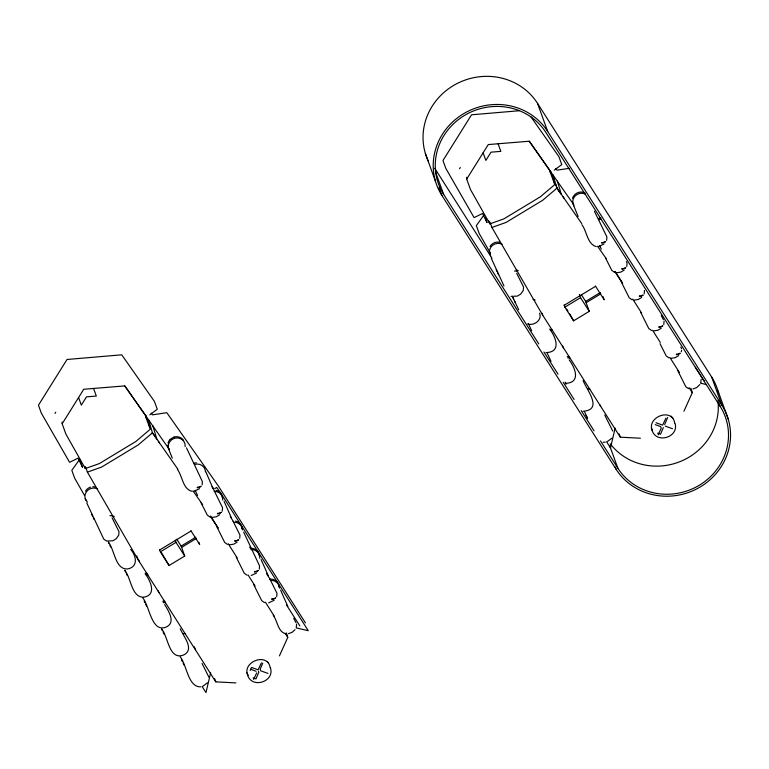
<?xml version="1.0" encoding="UTF-8"?>
<svg xmlns="http://www.w3.org/2000/svg" width="769" height="769" viewBox="0 0 769 769"><rect width="100%" height="100%" fill="white"/><g stroke="black" fill="none" stroke-linecap="round" stroke-linejoin="round"><path stroke-width="1.15" d="M185.146 446.645L184.945 443.598A8.555 8.094 -19.9 0 0 173.4 438.734A8.555 8.094 -19.9 0 0 169.459 450.519M222.731 500.1L222.529 497.062A8.555 8.094 -19.9 0 0 214.224 491.42M259.739 558.275L259.538 555.237A8.555 8.094 -19.9 0 0 251.242 549.595M210.639 672.798L205.977 692.59L202.151 686.582M615.152 428.112L610.49 447.904L606.674 441.896M202.132 484.874L202.382 481.615L186.492 447.856M222.251 511.135L222.549 507.694L212.167 486.633L212.946 488.334L205.813 471.705M239.717 538.329L239.966 535.07L233.084 521.286M259.307 569.127L259.557 565.878L243.667 532.119M276.686 596.696L276.975 593.255L270.102 579.461M296.325 627.312L296.574 624.053M606.606 240.37L606.904 236.939L594.37 211.187M626.773 266.449L627.062 263.017L626.389 261.537M644.191 293.835L644.48 290.394M663.782 324.633L664.08 321.192M681.247 351.827L681.622 350.251M700.838 382.626L701.088 379.367M286.424 632.935L287.769 637.376L279.416 655.899M690.937 388.249L692.283 392.699L683.929 411.223M250.185 670.472L251.492 667.425L258.115 669.837L261.393 662.84M262.738 663.147L260.143 669.213L260.71 670.789L267.977 673.433M663.349 427.583L660.494 434.225L657.582 433.168M664.656 424.526L667.694 417.452M253.635 679.421L256.711 672.856M658.158 434.745L661.225 428.17L660.658 426.603L655.217 424.613M665.906 418.163L662.638 425.161L656.005 422.739M699.848 384.538L696.666 387.605L692.936 388.979M54.984 413.424L55.743 412.203M148.1 423.431L150.215 429.285L135.863 441.483L99.336 463.582L85.321 468.542L65.971 434.245L62.174 423.767L83.754 389.258L124.77 385.903L169.295 449.413M459.506 168.738L460.266 167.527M552.613 178.744L554.737 184.608L540.386 196.797L503.849 218.896L489.834 223.866L470.493 189.559L466.696 179.081L488.267 144.572L529.283 141.227L573.809 204.727M79.659 459.401L71.815 470.32L74.66 478.174L84.427 495.284M484.182 214.724L476.338 225.634L479.183 233.497L490.487 253.328M170.122 439.407L168.863 441.07A8.555 8.094 -19.9 0 0 168.046 443.069M207.37 682.853L202.756 686.313M295.017 629.667L292.153 632.281L288.423 633.656M611.884 438.176L607.27 441.627M149.907 427.41L147.802 419.961L148.455 419.576L152.464 432.832L138.103 445.001L101.566 467.091L87.406 472.147L85.465 466.802M555.679 184.464L557.006 188.136L542.616 200.315L506.089 222.414L491.92 227.47L489.988 222.116M170.189 439.32L173.977 437.032M149.744 414.856L157.261 409.262L154.415 401.408L121.742 354.817L67.028 359.479L38.45 405.205L41.295 413.059L69.585 462.294L78.034 458.161L82.504 467.264L80.072 460.525M554.257 170.17L561.774 164.585L558.928 156.722L531.023 116.936M199.555 488.661L194.23 491.228M219.723 514.74L216.31 516.806L212.215 517.412M604.078 243.975L598.753 246.541M237.14 542.116L233.728 544.183L229.633 544.788M624.236 270.054L620.823 272.12L616.738 272.735M256.731 572.915L251.213 575.5M641.654 297.43L638.241 299.497L634.156 300.112M274.149 600.291L268.631 602.877M661.253 328.238L657.908 330.266L653.746 330.91M678.671 355.614L675.259 357.681L671.164 358.287M147.735 422.431L145.572 416.452L146.043 416.144L124.77 385.903M552.257 177.754L550.085 171.766L550.556 171.458L529.283 141.227M554.43 182.734L552.325 175.284L552.969 174.89L556.987 188.145L556.352 188.53M151.839 433.207L152.454 432.803L177.908 469.253M214.676 488.651L216.685 487.44L221.174 493.823L308.263 630.715L296.161 627.898M159.721 549.931L191.068 530.975M595.581 286.289L564.235 305.245L565.465 307.177M176.783 539.242L181.138 546.086L184.733 556.045L169.065 565.523L160.356 551.834L176.024 542.356L175.245 540.194M581.297 294.556L585.651 301.4L589.256 311.358L573.587 320.836L564.879 307.148L580.547 297.67L579.374 294.431M181.138 546.086L195.826 537.195M585.651 301.4L600.339 292.518M181.609 547.393L196.297 538.511M586.122 302.717L600.82 293.825M598.657 218.425L600.849 218.05M174.092 437.013C177.572 435.985 181.59 437.301 183.599 440.368M194.134 463.111L196.335 462.727M250.502 548.335L250.761 548.287A8.555 8.094 -19.9 0 1 259.384 556.016M270.102 579.134L270.361 579.086A8.555 8.094 -19.9 0 1 278.984 586.824M569.127 168.344L556.987 170.16L555.747 168.421M519.123 110.746L471.551 114.792L442.963 160.519L445.809 168.382L474.098 217.617L482.548 213.474L487.027 222.577L485.402 218.088M605.29 442.165L603.107 442.271M200.767 686.842C187.934 687.419 186.838 664.685 180.138 656.755M583.133 411.29C603.348 409.666 586.882 390.219 583.075 380.511M640.404 438.215L620.314 437.186L542.76 315.271L491.92 227.47M235.881 682.901L215.801 681.863L138.237 559.957L87.406 472.147M545.98 352.577C561.437 352.317 556.218 337.649 549.729 329.094M565.388 383.308C580.845 383.058 575.625 368.389 569.147 359.834M192.058 491.333C182.762 489.257 182.532 476.098 177.389 469.388M596.273 246.628C587.295 244.167 586.978 231.411 581.912 224.711M511.02 296.363L517.374 296.103L520.719 294.066L523.247 290.471L523.545 287.029L516.662 273.235M527.659 323.999C533.84 326.21 542.645 319.856 539.511 313.194M285.943 633.743C277.84 632.185 277.657 621.035 273.264 615.363M700.684 383.212L706.509 384.567M584.959 192.856C580.912 190.847 575.635 192.481 573.386 196.383A8.555 8.094 -19.9 0 0 572.559 198.392M665.223 426.103L672.491 428.756M250.704 669.299L256.135 671.279M253.068 677.854L255.981 678.912L258.826 672.26L258.451 671.212M614.537 272.341L611.778 270.38L605.578 258.067M631.955 299.727L629.196 297.757L621.179 281.704M651.554 330.526L648.796 328.555L640.769 312.502M668.972 357.902L666.214 355.932L660.004 343.618M688.563 388.701L685.804 386.73L677.787 370.687M210.024 517.028L207.265 515.057L201.055 502.743M227.441 544.404L224.683 542.433L216.656 526.39M247.032 575.202L244.273 573.241L236.256 557.189M264.449 602.588L261.691 600.618L253.674 584.565M672.779 418.134C665.223 409.387 646.719 419.836 652.506 430.707L651.295 428.054M268.266 662.82C260.701 654.073 242.197 664.522 247.983 675.393L246.772 672.731M671.049 416.096L672.981 418.365A11.977 11.333 -19.9 0 1 674.596 422.998M267.112 661.455L268.458 663.051A11.977 11.333 -19.9 0 1 270.082 667.684M97.548 488.94L97.548 488.921A8.555 8.094 -19.9 0 0 84.898 496.601L85.215 498.687L87.416 502.167M151.224 413.107L152.464 414.847L166.815 412.693L218.329 485.97L305.418 622.861M562.908 196.595L564.023 198.191M158.395 441.281L159.51 442.877M560.639 193.346L557.006 188.136L581.749 223.596M597.532 246.205L606.462 258.999M193.009 490.882L202.632 504.666M614.931 271.62L622.506 283.29M210.418 516.297L217.983 527.976M428.304 161.125A61.962 58.588 -19.9 0 1 456.334 83.927A61.962 58.588 -19.9 0 1 537.512 103.334L711.69 377.108A61.962 58.588 -19.9 0 1 718.669 393.286M537.512 103.334L547.691 131.451L721.87 405.234A61.962 58.588 -19.9 0 1 700.501 486.787A61.962 58.588 -19.9 0 1 616.075 469.234L441.896 195.451L439.041 187.578M695.416 367.255L704.346 381.184M600.474 440.897L617.834 468.167A59.905 56.646 -19.9 0 0 699.454 485.143A59.905 56.646 -19.9 0 0 720.12 406.301L545.942 132.518A59.905 56.646 -19.9 0 0 464.313 115.542A59.905 56.646 -19.9 0 0 443.646 194.384L538.771 343.906M615.171 271.476L622.63 283.213M632.752 299.112L641.711 313.204M652.593 330.305L660.273 342.378M669.876 357.479L679.479 372.571M689.082 387.663L692.283 392.699M550.085 171.766L552.325 175.284M556.967 188.117L561.37 194.394L557.342 181.148M595.456 286.097L604.174 299.804L602.983 296.507M580.547 297.67L589.256 311.358M566.695 309.1L567.916 311.032M569.762 313.925L573.587 320.836M434.754 168.286L491.958 258.201M543.914 351.991L558.054 374.215M563.196 382.299L574.126 399.476M581.191 410.588L594.053 430.794M230.306 516.691L233.526 521.757M249.646 547.086L250.934 549.114M266.401 573.434L270.275 579.518M286.395 604.847L299.833 625.87M210.648 516.162L218.117 527.89M228.23 543.798L237.198 557.881M248.079 574.991L255.116 586.055M265.363 602.156L274.322 616.248M285.212 633.358L287.769 637.376M145.572 416.452L147.802 419.961M152.454 432.803L156.857 439.08L152.829 425.824M190.943 530.773L199.661 544.481L198.863 542.28M176.024 542.356L184.733 556.045M161.557 552.824L169.065 565.523M661.215 315.434L663.407 319.712M612.768 431.082L604.742 415.029M293.71 618.295L295.902 622.573M130.73 549.489C136.526 556.045 138.257 567.138 127.51 568.954C115.014 569.627 114.725 549.585 108.314 542.039L109.121 543.779M503.993 286.001L491.304 258.326M202.045 663.455L208.928 677.239M164.624 604.521C168.757 611.211 176.514 623.38 165.258 627.408C151.243 632.003 149.378 605.338 142.717 597.821M145.216 573.78C150.416 580.72 157.059 594.783 143.938 597.177C131.441 597.849 131.153 577.798 124.741 570.252L125.549 572.001M112.149 517.922L119.022 531.715L118.734 535.147L116.196 538.752L112.851 540.79L106.497 541.04L103.738 539.079L86.782 503.003M518.691 309.715L512.827 297.353L513.634 299.103M180.244 628.734C183.503 636.636 195.614 650.122 182.772 655.332C168.776 659.648 168.151 636.424 161.586 628.946L162.394 630.695M287.875 606.53L280.627 590.15M268.285 575.731L261.085 559.496M231.267 517.547L224.067 501.311M601.291 249.079L599.714 245.696L600.522 247.445M584.651 412.069L587.66 418.624M551.027 361.392L547.23 353.134M531.619 330.66L528.303 323.451M195.191 490.382L197.556 495.467M586.093 415.241L586.891 416.99M514.403 300.737L515.192 302.438M496.188 269.717L496.995 271.457M497.764 273.101L498.543 274.802M181.571 659.927L182.378 661.676M183.147 663.311L183.926 665.012M163.163 632.329L163.951 634.031M144.149 600.993L144.957 602.742M145.726 604.376L146.504 606.078M126.318 573.636L127.096 575.337M109.89 545.423L110.669 547.124M91.674 514.394L92.472 516.143M93.241 517.777L94.029 519.488M680.825 347.098L681.497 348.568M652.093 430.256C656.12 444.386 679.421 437.196 675.009 423.258M489.738 254.01L489.411 251.886L490.612 255.933M247.57 674.942C251.598 689.062 274.908 681.872 270.486 667.944M85.215 498.677L86.099 500.609M600.089 405.013L600.676 406.301M562.668 346.079L563.427 347.761M565.148 382.145L566.109 384.26M158.154 590.765L158.914 592.447M138.747 560.024L139.506 561.706M578.115 216.445L573.799 205.938M172.304 458.17L169.286 450.624M718.054 391.027L728.233 419.153M711.69 377.108L721.87 405.234M718.9 402.927L720.12 406.301M619.141 433.947L620.314 437.186M564.09 304.985L564.879 307.148M609.682 445.674L617.834 468.167M615.258 466.985L616.075 469.234M498.091 143.774L500.84 151.368L491.016 152.175L485.854 160.433L483.105 152.839M542.03 313.262L542.76 315.271M488.671 220.655L489.834 223.866M435.504 171.891L443.646 194.384M425.353 153.406L435.533 181.532M214.628 678.633L215.801 681.863M159.577 549.672L160.356 551.834M93.568 388.451L96.327 396.054L86.503 396.852L81.331 405.119L78.582 397.515M136.786 555.929L138.237 559.957M84.542 466.408L85.321 468.542M502.061 244.234L502.07 244.263A8.555 8.094 -19.9 0 0 489.411 251.915M114.187 516.557L114.197 516.585A8.555 8.094 -19.9 0 0 109.929 515.691M279.455 588.131L279.137 586.036A8.555 8.094 -19.9 0 0 270.832 580.393M242.446 529.947L242.12 527.861A8.555 8.094 -19.9 0 0 233.824 522.218M205.429 471.772L205.112 469.676A8.555 8.094 -19.9 0 0 194.605 464.418M466.562 177.312L466.696 179.081M62.049 421.998L62.174 423.767M717.938 400.572A59.905 56.646 -19.9 0 1 680.104 461.592A59.905 56.646 -19.9 0 1 610.259 443.79M441.896 195.451A61.962 58.588 -19.9 0 1 463.265 113.899A61.962 58.588 -19.9 0 1 547.691 131.451M215.954 490.276A8.555 8.094 -19.9 0 1 222.376 497.841M235.554 521.084A8.555 8.094 -19.9 0 1 241.966 528.639M183.185 633.579A8.555 8.094 -19.9 0 1 185.387 633.752M195.576 649.699A170.487 11.448 58.8 0 1 194.297 646.777M163.201 602.598A8.555 8.094 -19.9 0 1 165.402 602.771M162.73 601.291A8.555 8.094 -19.9 0 1 164.931 601.464M145.283 573.338A8.555 8.094 -19.9 0 1 147.494 573.511M145.764 574.645A8.555 8.094 -19.9 0 1 147.965 574.818M85.503 491.16A8.555 8.094 -19.9 0 1 90.617 487.123M92.809 486.748A8.555 8.094 -19.9 0 1 95.02 486.921M221.27 512.289A9.795 5.21 21.4 0 1 217.521 513.365L217.396 513.875A9.68 5.652 13.5 0 0 221.261 512.289M168.978 449.211A8.555 8.094 -19.9 0 1 167.786 445.193M587.699 388.903A8.555 8.094 -19.9 0 1 589.91 389.076M567.714 357.921A8.555 8.094 -19.9 0 1 569.925 358.094M567.243 356.614A8.555 8.094 -19.9 0 1 569.445 356.778M550.277 329.968A8.555 8.094 -19.9 0 1 552.488 330.141M533.08 299.401A8.555 8.094 -19.9 0 1 535.137 300.112M514.442 271.015A8.555 8.094 -19.9 0 1 516.643 271.188M516.172 269.871A8.555 8.094 -19.9 0 1 518.239 270.592M490.016 246.484A8.555 8.094 -19.9 0 1 499.533 242.235M599.128 219.742A8.555 8.094 -19.9 0 1 601.32 219.357M573.972 205.832A8.555 8.094 -19.9 0 1 585.43 194.163M573.501 204.525A8.555 8.094 -19.9 0 1 572.617 202.603M197.354 487.286L197.229 487.796A9.68 5.652 13.5 0 0 201.103 486.21A9.795 5.21 21.4 0 1 197.354 487.286M234.939 540.742L234.814 541.251A9.68 5.652 13.5 0 0 238.678 539.665A9.795 5.21 21.4 0 1 234.939 540.742M254.529 571.54L254.404 572.049A9.68 5.652 13.5 0 0 258.278 570.463A9.795 5.21 21.4 0 1 254.529 571.54M271.947 598.916L271.822 599.436A9.68 5.652 13.5 0 0 275.696 597.84A9.795 5.21 21.4 0 1 271.947 598.916M601.877 242.6L601.752 243.11A9.68 5.652 13.5 0 0 605.616 241.524A9.795 5.21 21.4 0 1 601.877 242.6M622.034 268.679L621.91 269.188A9.68 5.652 13.5 0 0 625.783 267.602A9.795 5.21 21.4 0 1 622.034 268.679M639.452 296.055L639.327 296.574A9.68 5.652 13.5 0 0 643.201 294.979A9.795 5.21 21.4 0 1 639.452 296.055M659.052 326.863L658.927 327.373A9.68 5.652 13.5 0 0 662.791 325.787A9.795 5.21 21.4 0 1 659.052 326.854M676.47 354.24L676.345 354.749A9.68 5.652 13.5 0 0 680.209 353.163A9.795 5.21 21.4 0 1 676.47 354.24M550.729 172.073L550.537 171.468L550.729 172.073M146.216 416.76L146.023 416.154L146.216 416.76"/></g></svg>
